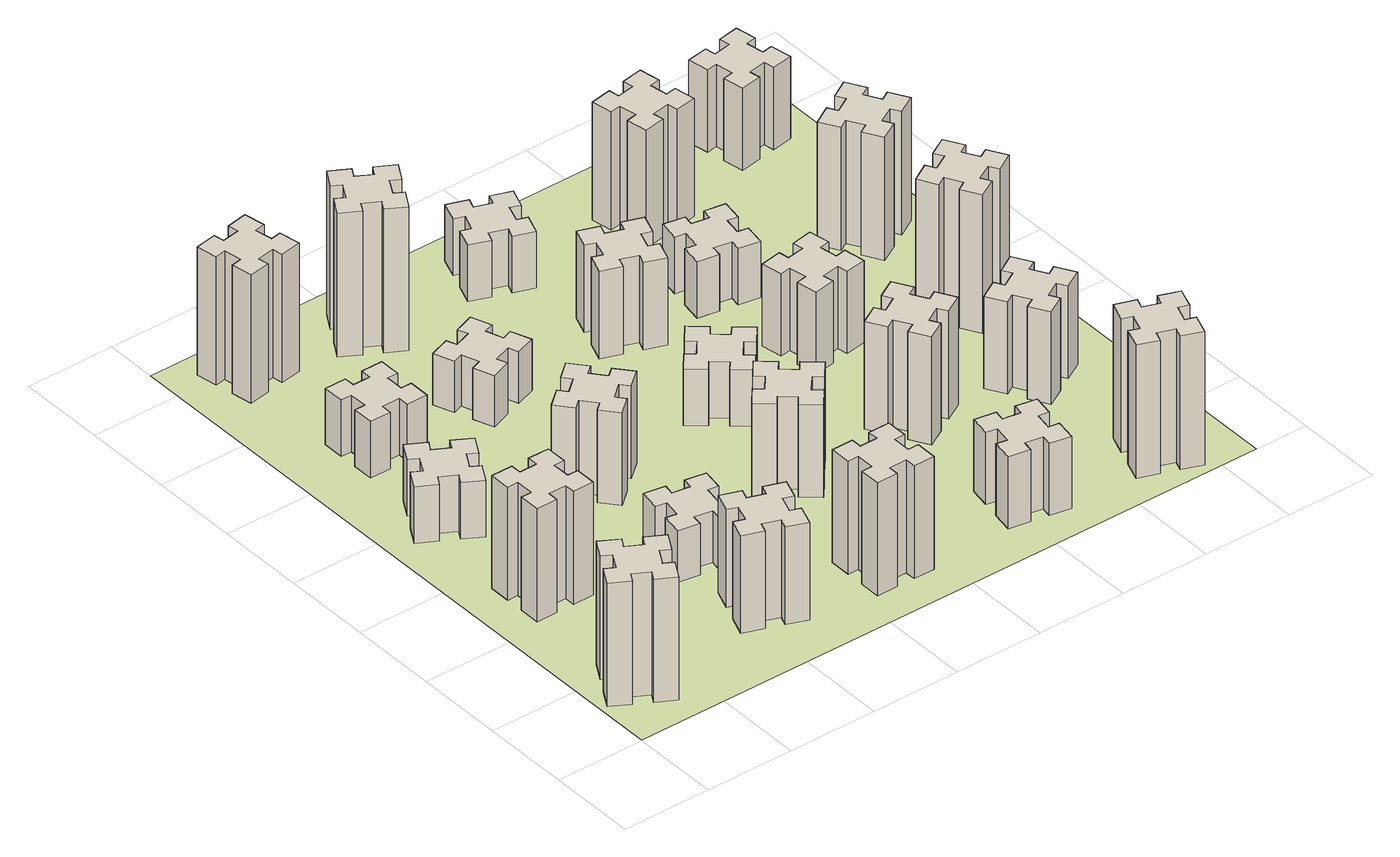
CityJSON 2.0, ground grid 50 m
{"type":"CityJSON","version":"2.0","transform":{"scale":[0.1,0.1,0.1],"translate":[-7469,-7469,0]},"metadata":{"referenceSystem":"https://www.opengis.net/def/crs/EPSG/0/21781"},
"CityObjects":{
"building1":{"type":"Building","attributes":{"class":"1000","function":"1000","usage":"1000","yearOfConstruction":2016,"roofType":"1000","measuredHeight":72,"storeysAboveGround":30,"storeysBelowGround":0},"geometry":[{"type":"Solid","lod":"1","boundaries":[[[[0,1,2,3,4,5,6,7,8,9,10,11,12,13,14,15,16,17,18,19]],[[17,16,20,21]],[[16,15,22,20]],[[15,14,23,22]],[[14,13,24,23]],[[13,12,25,24]],[[12,11,26,25]],[[11,10,27,26]],[[10,9,28,27]],[[9,8,29,28]],[[8,7,30,29]],[[7,6,31,30]],[[6,5,32,31]],[[5,4,33,32]],[[4,3,34,33]],[[3,2,35,34]],[[2,1,36,35]],[[1,0,37,36]],[[0,19,38,37]],[[19,18,39,38]],[[18,17,21,39]],[[24,25,26,27,28,29,30,31,32,33,34,35,36,37,38,39,21,20,22,23]]]]}]},
"building2":{"type":"Building","attributes":{"class":"1000","function":"1000","usage":"1000","yearOfConstruction":2016,"roofType":"1000","measuredHeight":66,"storeysAboveGround":30,"storeysBelowGround":0},"geometry":[{"type":"Solid","lod":"1","boundaries":[[[[40,41,42,43,44,45,46,47,48,49,50,51,52,53,54,55,56,57,58,59]],[[57,56,60,61]],[[56,55,62,60]],[[55,54,63,62]],[[54,53,64,63]],[[53,52,65,64]],[[52,51,66,65]],[[51,50,67,66]],[[50,49,68,67]],[[49,48,69,68]],[[48,47,70,69]],[[47,46,71,70]],[[46,45,72,71]],[[45,44,73,72]],[[44,43,74,73]],[[43,42,75,74]],[[42,41,76,75]],[[41,40,77,76]],[[40,59,78,77]],[[59,58,79,78]],[[58,57,61,79]],[[64,65,66,67,68,69,70,71,72,73,74,75,76,77,78,79,61,60,62,63]]]]}]},
"building3":{"type":"Building","attributes":{"class":"1000","function":"1000","usage":"1000","yearOfConstruction":2016,"roofType":"1000","measuredHeight":33,"storeysAboveGround":30,"storeysBelowGround":0},"geometry":[{"type":"Solid","lod":"1","boundaries":[[[[80,81,82,83,84,85,86,87,88,89,90,91,92,93,94,95,96,97,98,99]],[[97,96,100,101]],[[96,95,102,100]],[[95,94,103,102]],[[94,93,104,103]],[[93,92,105,104]],[[92,91,106,105]],[[91,90,107,106]],[[90,89,108,107]],[[89,88,109,108]],[[88,87,110,109]],[[87,86,111,110]],[[86,85,112,111]],[[85,84,113,112]],[[84,83,114,113]],[[83,82,115,114]],[[82,81,116,115]],[[81,80,117,116]],[[80,99,118,117]],[[99,98,119,118]],[[98,97,101,119]],[[104,105,106,107,108,109,110,111,112,113,114,115,116,117,118,119,101,100,102,103]]]]}]},
"building4":{"type":"Building","attributes":{"class":"1000","function":"1000","usage":"1000","yearOfConstruction":2016,"roofType":"1000","measuredHeight":33,"storeysAboveGround":30,"storeysBelowGround":0},"geometry":[{"type":"Solid","lod":"1","boundaries":[[[[120,121,122,123,124,125,126,127,128,129,130,131,132,133,134,135,136,137,138,139]],[[137,136,140,141]],[[136,135,142,140]],[[135,134,143,142]],[[134,133,144,143]],[[133,132,145,144]],[[132,131,146,145]],[[131,130,147,146]],[[130,129,148,147]],[[129,128,149,148]],[[128,127,150,149]],[[127,126,151,150]],[[126,125,152,151]],[[125,124,153,152]],[[124,123,154,153]],[[123,122,155,154]],[[122,121,156,155]],[[121,120,157,156]],[[120,139,158,157]],[[139,138,159,158]],[[138,137,141,159]],[[144,145,146,147,148,149,150,151,152,153,154,155,156,157,158,159,141,140,142,143]]]]}]},
"building5":{"type":"Building","attributes":{"class":"1000","function":"1000","usage":"1000","yearOfConstruction":2016,"roofType":"1000","measuredHeight":57,"storeysAboveGround":30,"storeysBelowGround":0},"geometry":[{"type":"Solid","lod":"1","boundaries":[[[[160,161,162,163,164,165,166,167,168,169,170,171,172,173,174,175,176,177,178,179]],[[177,176,180,181]],[[176,175,182,180]],[[175,174,183,182]],[[174,173,184,183]],[[173,172,185,184]],[[172,171,186,185]],[[171,170,187,186]],[[170,169,188,187]],[[169,168,189,188]],[[168,167,190,189]],[[167,166,191,190]],[[166,165,192,191]],[[165,164,193,192]],[[164,163,194,193]],[[163,162,195,194]],[[162,161,196,195]],[[161,160,197,196]],[[160,179,198,197]],[[179,178,199,198]],[[178,177,181,199]],[[184,185,186,187,188,189,190,191,192,193,194,195,196,197,198,199,181,180,182,183]]]]}]},
"building6":{"type":"Building","attributes":{"class":"1000","function":"1000","usage":"1000","yearOfConstruction":2016,"roofType":"1000","measuredHeight":75,"storeysAboveGround":30,"storeysBelowGround":0},"geometry":[{"type":"Solid","lod":"1","boundaries":[[[[200,201,202,203,204,205,206,207,208,209,210,211,212,213,214,215,216,217,218,219]],[[217,216,220,221]],[[216,215,222,220]],[[215,214,223,222]],[[214,213,224,223]],[[213,212,225,224]],[[212,211,226,225]],[[211,210,227,226]],[[210,209,228,227]],[[209,208,229,228]],[[208,207,230,229]],[[207,206,231,230]],[[206,205,232,231]],[[205,204,233,232]],[[204,203,234,233]],[[203,202,235,234]],[[202,201,236,235]],[[201,200,237,236]],[[200,219,238,237]],[[219,218,239,238]],[[218,217,221,239]],[[224,225,226,227,228,229,230,231,232,233,234,235,236,237,238,239,221,220,222,223]]]]}]},
"building7":{"type":"Building","attributes":{"class":"1000","function":"1000","usage":"1000","yearOfConstruction":2016,"roofType":"1000","measuredHeight":30,"storeysAboveGround":30,"storeysBelowGround":0},"geometry":[{"type":"Solid","lod":"1","boundaries":[[[[240,241,242,243,244,245,246,247,248,249,250,251,252,253,254,255,256,257,258,259]],[[257,256,260,261]],[[256,255,262,260]],[[255,254,263,262]],[[254,253,264,263]],[[253,252,265,264]],[[252,251,266,265]],[[251,250,267,266]],[[250,249,268,267]],[[249,248,269,268]],[[248,247,270,269]],[[247,246,271,270]],[[246,245,272,271]],[[245,244,273,272]],[[244,243,274,273]],[[243,242,275,274]],[[242,241,276,275]],[[241,240,277,276]],[[240,259,278,277]],[[259,258,279,278]],[[258,257,261,279]],[[264,265,266,267,268,269,270,271,272,273,274,275,276,277,278,279,261,260,262,263]]]]}]},
"building8":{"type":"Building","attributes":{"class":"1000","function":"1000","usage":"1000","yearOfConstruction":2016,"roofType":"1000","measuredHeight":54,"storeysAboveGround":30,"storeysBelowGround":0},"geometry":[{"type":"Solid","lod":"1","boundaries":[[[[280,281,282,283,284,285,286,287,288,289,290,291,292,293,294,295,296,297,298,299]],[[297,296,300,301]],[[296,295,302,300]],[[295,294,303,302]],[[294,293,304,303]],[[293,292,305,304]],[[292,291,306,305]],[[291,290,307,306]],[[290,289,308,307]],[[289,288,309,308]],[[288,287,310,309]],[[287,286,311,310]],[[286,285,312,311]],[[285,284,313,312]],[[284,283,314,313]],[[283,282,315,314]],[[282,281,316,315]],[[281,280,317,316]],[[280,299,318,317]],[[299,298,319,318]],[[298,297,301,319]],[[304,305,306,307,308,309,310,311,312,313,314,315,316,317,318,319,301,300,302,303]]]]}]},
"building9":{"type":"Building","attributes":{"class":"1000","function":"1000","usage":"1000","yearOfConstruction":2016,"roofType":"1000","measuredHeight":66,"storeysAboveGround":30,"storeysBelowGround":0},"geometry":[{"type":"Solid","lod":"1","boundaries":[[[[320,321,322,323,324,325,326,327,328,329,330,331,332,333,334,335,336,337,338,339]],[[337,336,340,341]],[[336,335,342,340]],[[335,334,343,342]],[[334,333,344,343]],[[333,332,345,344]],[[332,331,346,345]],[[331,330,347,346]],[[330,329,348,347]],[[329,328,349,348]],[[328,327,350,349]],[[327,326,351,350]],[[326,325,352,351]],[[325,324,353,352]],[[324,323,354,353]],[[323,322,355,354]],[[322,321,356,355]],[[321,320,357,356]],[[320,339,358,357]],[[339,338,359,358]],[[338,337,341,359]],[[344,345,346,347,348,349,350,351,352,353,354,355,356,357,358,359,341,340,342,343]]]]}]},
"building10":{"type":"Building","attributes":{"class":"1000","function":"1000","usage":"1000","yearOfConstruction":2016,"roofType":"1000","measuredHeight":30,"storeysAboveGround":30,"storeysBelowGround":0},"geometry":[{"type":"Solid","lod":"1","boundaries":[[[[360,361,362,363,364,365,366,367,368,369,370,371,372,373,374,375,376,377,378,379]],[[377,376,380,381]],[[376,375,382,380]],[[375,374,383,382]],[[374,373,384,383]],[[373,372,385,384]],[[372,371,386,385]],[[371,370,387,386]],[[370,369,388,387]],[[369,368,389,388]],[[368,367,390,389]],[[367,366,391,390]],[[366,365,392,391]],[[365,364,393,392]],[[364,363,394,393]],[[363,362,395,394]],[[362,361,396,395]],[[361,360,397,396]],[[360,379,398,397]],[[379,378,399,398]],[[378,377,381,399]],[[384,385,386,387,388,389,390,391,392,393,394,395,396,397,398,399,381,380,382,383]]]]}]},
"building11":{"type":"Building","attributes":{"class":"1000","function":"1000","usage":"1000","yearOfConstruction":2016,"roofType":"1000","measuredHeight":84,"storeysAboveGround":30,"storeysBelowGround":0},"geometry":[{"type":"Solid","lod":"1","boundaries":[[[[400,401,402,403,404,405,406,407,408,409,410,411,412,413,414,415,416,417,418,419]],[[417,416,420,421]],[[416,415,422,420]],[[415,414,423,422]],[[414,413,424,423]],[[413,412,425,424]],[[412,411,426,425]],[[411,410,427,426]],[[410,409,428,427]],[[409,408,429,428]],[[408,407,430,429]],[[407,406,431,430]],[[406,405,432,431]],[[405,404,433,432]],[[404,403,434,433]],[[403,402,435,434]],[[402,401,436,435]],[[401,400,437,436]],[[400,419,438,437]],[[419,418,439,438]],[[418,417,421,439]],[[424,425,426,427,428,429,430,431,432,433,434,435,436,437,438,439,421,420,422,423]]]]}]},
"building12":{"type":"Building","attributes":{"class":"1000","function":"1000","usage":"1000","yearOfConstruction":2016,"roofType":"1000","measuredHeight":54,"storeysAboveGround":30,"storeysBelowGround":0},"geometry":[{"type":"Solid","lod":"1","boundaries":[[[[440,441,442,443,444,445,446,447,448,449,450,451,452,453,454,455,456,457,458,459]],[[457,456,460,461]],[[456,455,462,460]],[[455,454,463,462]],[[454,453,464,463]],[[453,452,465,464]],[[452,451,466,465]],[[451,450,467,466]],[[450,449,468,467]],[[449,448,469,468]],[[448,447,470,469]],[[447,446,471,470]],[[446,445,472,471]],[[445,444,473,472]],[[444,443,474,473]],[[443,442,475,474]],[[442,441,476,475]],[[441,440,477,476]],[[440,459,478,477]],[[459,458,479,478]],[[458,457,461,479]],[[464,465,466,467,468,469,470,471,472,473,474,475,476,477,478,479,461,460,462,463]]]]}]},
"building13":{"type":"Building","attributes":{"class":"1000","function":"1000","usage":"1000","yearOfConstruction":2016,"roofType":"1000","measuredHeight":33,"storeysAboveGround":30,"storeysBelowGround":0},"geometry":[{"type":"Solid","lod":"1","boundaries":[[[[480,481,482,483,484,485,486,487,488,489,490,491,492,493,494,495,496,497,498,499]],[[497,496,500,501]],[[496,495,502,500]],[[495,494,503,502]],[[494,493,504,503]],[[493,492,505,504]],[[492,491,506,505]],[[491,490,507,506]],[[490,489,508,507]],[[489,488,509,508]],[[488,487,510,509]],[[487,486,511,510]],[[486,485,512,511]],[[485,484,513,512]],[[484,483,514,513]],[[483,482,515,514]],[[482,481,516,515]],[[481,480,517,516]],[[480,499,518,517]],[[499,498,519,518]],[[498,497,501,519]],[[504,505,506,507,508,509,510,511,512,513,514,515,516,517,518,519,501,500,502,503]]]]}]},
"building14":{"type":"Building","attributes":{"class":"1000","function":"1000","usage":"1000","yearOfConstruction":2016,"roofType":"1000","measuredHeight":42,"storeysAboveGround":30,"storeysBelowGround":0},"geometry":[{"type":"Solid","lod":"1","boundaries":[[[[520,521,522,523,524,525,526,527,528,529,530,531,532,533,534,535,536,537,538,539]],[[537,536,540,541]],[[536,535,542,540]],[[535,534,543,542]],[[534,533,544,543]],[[533,532,545,544]],[[532,531,546,545]],[[531,530,547,546]],[[530,529,548,547]],[[529,528,549,548]],[[528,527,550,549]],[[527,526,551,550]],[[526,525,552,551]],[[525,524,553,552]],[[524,523,554,553]],[[523,522,555,554]],[[522,521,556,555]],[[521,520,557,556]],[[520,539,558,557]],[[539,538,559,558]],[[538,537,541,559]],[[544,545,546,547,548,549,550,551,552,553,554,555,556,557,558,559,541,540,542,543]]]]}]},
"building15":{"type":"Building","attributes":{"class":"1000","function":"1000","usage":"1000","yearOfConstruction":2016,"roofType":"1000","measuredHeight":51,"storeysAboveGround":30,"storeysBelowGround":0},"geometry":[{"type":"Solid","lod":"1","boundaries":[[[[560,561,562,563,564,565,566,567,568,569,570,571,572,573,574,575,576,577,578,579]],[[577,576,580,581]],[[576,575,582,580]],[[575,574,583,582]],[[574,573,584,583]],[[573,572,585,584]],[[572,571,586,585]],[[571,570,587,586]],[[570,569,588,587]],[[569,568,589,588]],[[568,567,590,589]],[[567,566,591,590]],[[566,565,592,591]],[[565,564,593,592]],[[564,563,594,593]],[[563,562,595,594]],[[562,561,596,595]],[[561,560,597,596]],[[560,579,598,597]],[[579,578,599,598]],[[578,577,581,599]],[[584,585,586,587,588,589,590,591,592,593,594,595,596,597,598,599,581,580,582,583]]]]}]},
"building16":{"type":"Building","attributes":{"class":"1000","function":"1000","usage":"1000","yearOfConstruction":2016,"roofType":"1000","measuredHeight":33,"storeysAboveGround":30,"storeysBelowGround":0},"geometry":[{"type":"Solid","lod":"1","boundaries":[[[[600,601,602,603,604,605,606,607,608,609,610,611,612,613,614,615,616,617,618,619]],[[617,616,620,621]],[[616,615,622,620]],[[615,614,623,622]],[[614,613,624,623]],[[613,612,625,624]],[[612,611,626,625]],[[611,610,627,626]],[[610,609,628,627]],[[609,608,629,628]],[[608,607,630,629]],[[607,606,631,630]],[[606,605,632,631]],[[605,604,633,632]],[[604,603,634,633]],[[603,602,635,634]],[[602,601,636,635]],[[601,600,637,636]],[[600,619,638,637]],[[619,618,639,638]],[[618,617,621,639]],[[624,625,626,627,628,629,630,631,632,633,634,635,636,637,638,639,621,620,622,623]]]]}]},
"building17":{"type":"Building","attributes":{"class":"1000","function":"1000","usage":"1000","yearOfConstruction":2016,"roofType":"1000","measuredHeight":63,"storeysAboveGround":30,"storeysBelowGround":0},"geometry":[{"type":"Solid","lod":"1","boundaries":[[[[640,641,642,643,644,645,646,647,648,649,650,651,652,653,654,655,656,657,658,659]],[[657,656,660,661]],[[656,655,662,660]],[[655,654,663,662]],[[654,653,664,663]],[[653,652,665,664]],[[652,651,666,665]],[[651,650,667,666]],[[650,649,668,667]],[[649,648,669,668]],[[648,647,670,669]],[[647,646,671,670]],[[646,645,672,671]],[[645,644,673,672]],[[644,643,674,673]],[[643,642,675,674]],[[642,641,676,675]],[[641,640,677,676]],[[640,659,678,677]],[[659,658,679,678]],[[658,657,661,679]],[[664,665,666,667,668,669,670,671,672,673,674,675,676,677,678,679,661,660,662,663]]]]}]},
"building18":{"type":"Building","attributes":{"class":"1000","function":"1000","usage":"1000","yearOfConstruction":2016,"roofType":"1000","measuredHeight":48,"storeysAboveGround":30,"storeysBelowGround":0},"geometry":[{"type":"Solid","lod":"1","boundaries":[[[[680,681,682,683,684,685,686,687,688,689,690,691,692,693,694,695,696,697,698,699]],[[697,696,700,701]],[[696,695,702,700]],[[695,694,703,702]],[[694,693,704,703]],[[693,692,705,704]],[[692,691,706,705]],[[691,690,707,706]],[[690,689,708,707]],[[689,688,709,708]],[[688,687,710,709]],[[687,686,711,710]],[[686,685,712,711]],[[685,684,713,712]],[[684,683,714,713]],[[683,682,715,714]],[[682,681,716,715]],[[681,680,717,716]],[[680,699,718,717]],[[699,698,719,718]],[[698,697,701,719]],[[704,705,706,707,708,709,710,711,712,713,714,715,716,717,718,719,701,700,702,703]]]]}]},
"building19":{"type":"Building","attributes":{"class":"1000","function":"1000","usage":"1000","yearOfConstruction":2016,"roofType":"1000","measuredHeight":33,"storeysAboveGround":30,"storeysBelowGround":0},"geometry":[{"type":"Solid","lod":"1","boundaries":[[[[720,721,722,723,724,725,726,727,728,729,730,731,732,733,734,735,736,737,738,739]],[[737,736,740,741]],[[736,735,742,740]],[[735,734,743,742]],[[734,733,744,743]],[[733,732,745,744]],[[732,731,746,745]],[[731,730,747,746]],[[730,729,748,747]],[[729,728,749,748]],[[728,727,750,749]],[[727,726,751,750]],[[726,725,752,751]],[[725,724,753,752]],[[724,723,754,753]],[[723,722,755,754]],[[722,721,756,755]],[[721,720,757,756]],[[720,739,758,757]],[[739,738,759,758]],[[738,737,741,759]],[[744,745,746,747,748,749,750,751,752,753,754,755,756,757,758,759,741,740,742,743]]]]}]},
"building20":{"type":"Building","attributes":{"class":"1000","function":"1000","usage":"1000","yearOfConstruction":2016,"roofType":"1000","measuredHeight":78,"storeysAboveGround":30,"storeysBelowGround":0},"geometry":[{"type":"Solid","lod":"1","boundaries":[[[[760,761,762,763,764,765,766,767,768,769,770,771,772,773,774,775,776,777,778,779]],[[777,776,780,781]],[[776,775,782,780]],[[775,774,783,782]],[[774,773,784,783]],[[773,772,785,784]],[[772,771,786,785]],[[771,770,787,786]],[[770,769,788,787]],[[769,768,789,788]],[[768,767,790,789]],[[767,766,791,790]],[[766,765,792,791]],[[765,764,793,792]],[[764,763,794,793]],[[763,762,795,794]],[[762,761,796,795]],[[761,760,797,796]],[[760,779,798,797]],[[779,778,799,798]],[[778,777,781,799]],[[784,785,786,787,788,789,790,791,792,793,794,795,796,797,798,799,781,780,782,783]]]]}]},
"building21":{"type":"Building","attributes":{"class":"1000","function":"1000","usage":"1000","yearOfConstruction":2016,"roofType":"1000","measuredHeight":69,"storeysAboveGround":30,"storeysBelowGround":0},"geometry":[{"type":"Solid","lod":"1","boundaries":[[[[800,801,802,803,804,805,806,807,808,809,810,811,812,813,814,815,816,817,818,819]],[[817,816,820,821]],[[816,815,822,820]],[[815,814,823,822]],[[814,813,824,823]],[[813,812,825,824]],[[812,811,826,825]],[[811,810,827,826]],[[810,809,828,827]],[[809,808,829,828]],[[808,807,830,829]],[[807,806,831,830]],[[806,805,832,831]],[[805,804,833,832]],[[804,803,834,833]],[[803,802,835,834]],[[802,801,836,835]],[[801,800,837,836]],[[800,819,838,837]],[[819,818,839,838]],[[818,817,821,839]],[[824,825,826,827,828,829,830,831,832,833,834,835,836,837,838,839,821,820,822,823]]]]}]},
"building22":{"type":"Building","attributes":{"class":"1000","function":"1000","usage":"1000","yearOfConstruction":2016,"roofType":"1000","measuredHeight":54,"storeysAboveGround":30,"storeysBelowGround":0},"geometry":[{"type":"Solid","lod":"1","boundaries":[[[[840,841,842,843,844,845,846,847,848,849,850,851,852,853,854,855,856,857,858,859]],[[857,856,860,861]],[[856,855,862,860]],[[855,854,863,862]],[[854,853,864,863]],[[853,852,865,864]],[[852,851,866,865]],[[851,850,867,866]],[[850,849,868,867]],[[849,848,869,868]],[[848,847,870,869]],[[847,846,871,870]],[[846,845,872,871]],[[845,844,873,872]],[[844,843,874,873]],[[843,842,875,874]],[[842,841,876,875]],[[841,840,877,876]],[[840,859,878,877]],[[859,858,879,878]],[[858,857,861,879]],[[864,865,866,867,868,869,870,871,872,873,874,875,876,877,878,879,861,860,862,863]]]]}]},
"building23":{"type":"Building","attributes":{"class":"1000","function":"1000","usage":"1000","yearOfConstruction":2016,"roofType":"1000","measuredHeight":81,"storeysAboveGround":30,"storeysBelowGround":0},"geometry":[{"type":"Solid","lod":"1","boundaries":[[[[880,881,882,883,884,885,886,887,888,889,890,891,892,893,894,895,896,897,898,899]],[[897,896,900,901]],[[896,895,902,900]],[[895,894,903,902]],[[894,893,904,903]],[[893,892,905,904]],[[892,891,906,905]],[[891,890,907,906]],[[890,889,908,907]],[[889,888,909,908]],[[888,887,910,909]],[[887,886,911,910]],[[886,885,912,911]],[[885,884,913,912]],[[884,883,914,913]],[[883,882,915,914]],[[882,881,916,915]],[[881,880,917,916]],[[880,899,918,917]],[[899,898,919,918]],[[898,897,901,919]],[[904,905,906,907,908,909,910,911,912,913,914,915,916,917,918,919,901,900,902,903]]]]}]},
"building24":{"type":"Building","attributes":{"class":"1000","function":"1000","usage":"1000","yearOfConstruction":2016,"roofType":"1000","measuredHeight":72,"storeysAboveGround":30,"storeysBelowGround":0},"geometry":[{"type":"Solid","lod":"1","boundaries":[[[[920,921,922,923,924,925,926,927,928,929,930,931,932,933,934,935,936,937,938,939]],[[937,936,940,941]],[[936,935,942,940]],[[935,934,943,942]],[[934,933,944,943]],[[933,932,945,944]],[[932,931,946,945]],[[931,930,947,946]],[[930,929,948,947]],[[929,928,949,948]],[[928,927,950,949]],[[927,926,951,950]],[[926,925,952,951]],[[925,924,953,952]],[[924,923,954,953]],[[923,922,955,954]],[[922,921,956,955]],[[921,920,957,956]],[[920,939,958,957]],[[939,938,959,958]],[[938,937,941,959]],[[944,945,946,947,948,949,950,951,952,953,954,955,956,957,958,959,941,940,942,943]]]]}]},
"building25":{"type":"Building","attributes":{"class":"1000","function":"1000","usage":"1000","yearOfConstruction":2016,"roofType":"1000","measuredHeight":48,"storeysAboveGround":30,"storeysBelowGround":0},"geometry":[{"type":"Solid","lod":"1","boundaries":[[[[960,961,962,963,964,965,966,967,968,969,970,971,972,973,974,975,976,977,978,979]],[[977,976,980,981]],[[976,975,982,980]],[[975,974,983,982]],[[974,973,984,983]],[[973,972,985,984]],[[972,971,986,985]],[[971,970,987,986]],[[970,969,988,987]],[[969,968,989,988]],[[968,967,990,989]],[[967,966,991,990]],[[966,965,992,991]],[[965,964,993,992]],[[964,963,994,993]],[[963,962,995,994]],[[962,961,996,995]],[[961,960,997,996]],[[960,979,998,997]],[[979,978,999,998]],[[978,977,981,999]],[[984,985,986,987,988,989,990,991,992,993,994,995,996,997,998,999,981,980,982,983]]]]}]},
"landuse1":{"type":"LandUse","attributes":{"name":"plot1","function":"1010"},"geometry":[{"type":"MultiSurface","lod":"1","boundaries":[[[1000,1001,1002,1003]]]}]}
},
"vertices":[
[177,305,0],[264,255,0],[234,203,0],[338,143,0],[398,247,0],[346,277,0],[396,364,0],[448,334,0],[508,438,0],[404,498,0],[374,446,0],[287,496,0],[317,548,0],[213,608,0],[153,504,0],[205,474,0],[155,387,0],[103,417,0],[43,313,0],[147,253,0],[155,387,720],[103,417,720],[205,474,720],[153,504,720],[213,608,720],[317,548,720],[287,496,720],[374,446,720],[404,498,720],[508,438,720],[448,334,720],[396,364,720],[346,277,720],[398,247,720],[338,143,720],[234,203,720],[264,255,720],[177,305,720],[147,253,720],[43,313,720],
[325,1105,0],[425,1105,0],[425,1045,0],[545,1045,0],[545,1165,0],[485,1165,0],[485,1265,0],[545,1265,0],[545,1385,0],[425,1385,0],[425,1325,0],[325,1325,0],[325,1385,0],[205,1385,0],[205,1265,0],[265,1265,0],[265,1165,0],[205,1165,0],[205,1045,0],[325,1045,0],[265,1165,660],[205,1165,660],[265,1265,660],[205,1265,660],[205,1385,660],[325,1385,660],[325,1325,660],[425,1325,660],[425,1385,660],[545,1385,660],[545,1265,660],[485,1265,660],[485,1165,660],[545,1165,660],[545,1045,660],[425,1045,660],[425,1105,660],[325,1105,660],[325,1045,660],[205,1045,660],
[474,2026,0],[387,2076,0],[417,2128,0],[313,2188,0],[253,2084,0],[305,2054,0],[255,1967,0],[203,1997,0],[143,1893,0],[247,1833,0],[277,1885,0],[364,1835,0],[334,1783,0],[438,1723,0],[498,1827,0],[446,1857,0],[496,1944,0],[548,1914,0],[608,2018,0],[504,2078,0],[496,1944,330],[548,1914,330],[446,1857,330],[498,1827,330],[438,1723,330],[334,1783,330],[364,1835,330],[277,1885,330],[247,1833,330],[143,1893,330],[203,1997,330],[255,1967,330],[305,2054,330],[253,2084,330],[313,2188,330],[417,2128,330],[387,2076,330],[474,2026,330],[504,2078,330],[608,2018,330],
[425,2485,0],[525,2485,0],[525,2425,0],[645,2425,0],[645,2545,0],[585,2545,0],[585,2645,0],[645,2645,0],[645,2765,0],[525,2765,0],[525,2705,0],[425,2705,0],[425,2765,0],[305,2765,0],[305,2645,0],[365,2645,0],[365,2545,0],[305,2545,0],[305,2425,0],[425,2425,0],[365,2545,330],[305,2545,330],[365,2645,330],[305,2645,330],[305,2765,330],[425,2765,330],[425,2705,330],[525,2705,330],[525,2765,330],[645,2765,330],[645,2645,330],[585,2645,330],[585,2545,330],[645,2545,330],[645,2425,330],[525,2425,330],[525,2485,330],[425,2485,330],[425,2425,330],[305,2425,330],
[1202,391,0],[1236,485,0],[1292,464,0],[1333,577,0],[1220,618,0],[1200,562,0],[1106,596,0],[1127,652,0],[1014,693,0],[973,580,0],[1029,560,0],[995,466,0],[939,487,0],[897,374,0],[1010,333,0],[1031,389,0],[1125,355,0],[1104,299,0],[1217,257,0],[1258,370,0],[1125,355,570],[1104,299,570],[1031,389,570],[1010,333,570],[897,374,570],[939,487,570],[995,466,570],[1029,560,570],[973,580,570],[1014,693,570],[1127,652,570],[1106,596,570],[1200,562,570],[1220,618,570],[1333,577,570],[1292,464,570],[1236,485,570],[1202,391,570],[1258,370,570],[1217,257,570],
[492,3405,0],[475,3504,0],[534,3514,0],[513,3632,0],[395,3611,0],[405,3552,0],[307,3535,0],[297,3594,0],[178,3573,0],[199,3455,0],[258,3465,0],[276,3367,0],[217,3357,0],[237,3238,0],[356,3259,0],[345,3318,0],[444,3336,0],[454,3277,0],[572,3297,0],[551,3416,0],[444,3336,750],[454,3277,750],[345,3318,750],[356,3259,750],[237,3238,750],[217,3357,750],[276,3367,750],[258,3465,750],[199,3455,750],[178,3573,750],[297,3594,750],[307,3535,750],[405,3552,750],[395,3611,750],[513,3632,750],[534,3514,750],[475,3504,750],[492,3405,750],[551,3416,750],[572,3297,750],
[1016,1084,0],[998,985,0],[939,996,0],[918,877,0],[1037,857,0],[1047,916,0],[1145,898,0],[1135,839,0],[1253,818,0],[1274,937,0],[1215,947,0],[1232,1045,0],[1291,1035,0],[1312,1153,0],[1194,1174,0],[1184,1115,0],[1085,1132,0],[1096,1191,0],[977,1212,0],[957,1094,0],[1085,1132,300],[1096,1191,300],[1184,1115,300],[1194,1174,300],[1312,1153,300],[1291,1035,300],[1232,1045,300],[1215,947,300],[1274,937,300],[1253,818,300],[1135,839,300],[1145,898,300],[1047,916,300],[1037,857,300],[918,877,300],[939,996,300],[998,985,300],[1016,1084,300],[957,1094,300],[977,1212,300],
[1232,1788,0],[1167,1864,0],[1213,1903,0],[1136,1995,0],[1044,1918,0],[1083,1872,0],[1006,1807,0],[968,1853,0],[876,1776,0],[953,1684,0],[999,1723,0],[1063,1646,0],[1017,1608,0],[1094,1516,0],[1186,1593,0],[1148,1639,0],[1224,1703,0],[1263,1657,0],[1355,1734,0],[1278,1826,0],[1224,1703,540],[1263,1657,540],[1148,1639,540],[1186,1593,540],[1094,1516,540],[1017,1608,540],[1063,1646,540],[999,1723,540],[953,1684,540],[876,1776,540],[968,1853,540],[1006,1807,540],[1083,1872,540],[1044,1918,540],[1136,1995,540],[1213,1903,540],[1167,1864,540],[1232,1788,540],[1278,1826,540],[1355,1734,540],
[1865,325,0],[1865,425,0],[1925,425,0],[1925,545,0],[1805,545,0],[1805,485,0],[1705,485,0],[1705,545,0],[1585,545,0],[1585,425,0],[1645,425,0],[1645,325,0],[1585,325,0],[1585,205,0],[1705,205,0],[1705,265,0],[1805,265,0],[1805,205,0],[1925,205,0],[1925,325,0],[1805,265,660],[1805,205,660],[1705,265,660],[1705,205,660],[1585,205,660],[1585,325,660],[1645,325,660],[1645,425,660],[1585,425,660],[1585,545,660],[1705,545,660],[1705,485,660],[1805,485,660],[1805,545,660],[1925,545,660],[1925,425,660],[1865,425,660],[1865,325,660],[1925,325,660],[1925,205,660],
[1106,2475,0],[1200,2509,0],[1220,2453,0],[1333,2494,0],[1292,2607,0],[1236,2586,0],[1202,2680,0],[1258,2700,0],[1217,2813,0],[1104,2772,0],[1125,2716,0],[1031,2682,0],[1010,2738,0],[897,2697,0],[939,2584,0],[995,2605,0],[1029,2511,0],[973,2490,0],[1014,2377,0],[1127,2419,0],[1029,2511,300],[973,2490,300],[995,2605,300],[939,2584,300],[897,2697,300],[1010,2738,300],[1031,2682,300],[1125,2716,300],[1104,2772,300],[1217,2813,300],[1258,2700,300],[1202,2680,300],[1236,2586,300],[1292,2607,300],[1333,2494,300],[1220,2453,300],[1200,2509,300],[1106,2475,300],[1127,2419,300],[1014,2377,300],
[917,3265,0],[1004,3215,0],[974,3163,0],[1078,3103,0],[1138,3207,0],[1086,3237,0],[1136,3324,0],[1188,3294,0],[1248,3398,0],[1144,3458,0],[1114,3406,0],[1027,3456,0],[1057,3508,0],[953,3568,0],[893,3464,0],[945,3434,0],[895,3347,0],[843,3377,0],[783,3273,0],[887,3213,0],[895,3347,840],[843,3377,840],[945,3434,840],[893,3464,840],[953,3568,840],[1057,3508,840],[1027,3456,840],[1114,3406,840],[1144,3458,840],[1248,3398,840],[1188,3294,840],[1136,3324,840],[1086,3237,840],[1138,3207,840],[1078,3103,840],[974,3163,840],[1004,3215,840],[917,3265,840],[887,3213,840],[783,3273,840],
[1907,1106,0],[1972,1183,0],[2018,1144,0],[2095,1236,0],[2003,1313,0],[1964,1267,0],[1888,1332,0],[1926,1378,0],[1834,1455,0],[1757,1363,0],[1803,1324,0],[1739,1248,0],[1693,1286,0],[1616,1194,0],[1708,1117,0],[1746,1163,0],[1823,1099,0],[1784,1053,0],[1876,976,0],[1953,1068,0],[1823,1099,540],[1784,1053,540],[1746,1163,540],[1708,1117,540],[1616,1194,540],[1693,1286,540],[1739,1248,540],[1803,1324,540],[1757,1363,540],[1834,1455,540],[1926,1378,540],[1888,1332,540],[1964,1267,540],[2003,1313,540],[2095,1236,540],[2018,1144,540],[1972,1183,540],[1907,1106,540],[1953,1068,540],[1876,976,540],
[2007,1746,0],[2072,1823,0],[2118,1784,0],[2195,1876,0],[2103,1953,0],[2064,1907,0],[1988,1972,0],[2026,2018,0],[1934,2095,0],[1857,2003,0],[1903,1964,0],[1839,1888,0],[1793,1926,0],[1716,1834,0],[1808,1757,0],[1846,1803,0],[1923,1739,0],[1884,1693,0],[1976,1616,0],[2053,1708,0],[1923,1739,330],[1884,1693,330],[1846,1803,330],[1808,1757,330],[1716,1834,330],[1793,1926,330],[1839,1888,330],[1903,1964,330],[1857,2003,330],[1934,2095,330],[2026,2018,330],[1988,1972,330],[2064,1907,330],[2103,1953,330],[2195,1876,330],[2118,1784,330],[2072,1823,330],[2007,1746,330],[2053,1708,330],[1976,1616,330],
[2527,276,0],[2625,258,0],[2615,199,0],[2733,178,0],[2754,297,0],[2695,307,0],[2712,405,0],[2771,395,0],[2792,513,0],[2674,534,0],[2664,475,0],[2565,492,0],[2576,551,0],[2457,572,0],[2437,454,0],[2496,444,0],[2478,345,0],[2419,356,0],[2398,237,0],[2517,217,0],[2478,345,420],[2419,356,420],[2496,444,420],[2437,454,420],[2457,572,420],[2576,551,420],[2565,492,420],[2664,475,420],[2674,534,420],[2792,513,420],[2771,395,420],[2712,405,420],[2695,307,420],[2754,297,420],[2733,178,420],[2615,199,420],[2625,258,420],[2527,276,420],[2517,217,420],[2398,237,420],
[2040,2682,0],[1946,2716,0],[1967,2772,0],[1854,2813,0],[1813,2700,0],[1869,2680,0],[1835,2586,0],[1779,2607,0],[1737,2494,0],[1850,2453,0],[1871,2509,0],[1965,2475,0],[1944,2419,0],[2057,2377,0],[2098,2490,0],[2042,2511,0],[2076,2605,0],[2132,2584,0],[2173,2697,0],[2060,2738,0],[2076,2605,510],[2132,2584,510],[2042,2511,510],[2098,2490,510],[2057,2377,510],[1944,2419,510],[1965,2475,510],[1871,2509,510],[1850,2453,510],[1737,2494,510],[1779,2607,510],[1835,2586,510],[1869,2680,510],[1813,2700,510],[1854,2813,510],[1967,2772,510],[1946,2716,510],[2040,2682,510],[2060,2738,510],[2173,2697,510],
[1671,3249,0],[1765,3215,0],[1744,3159,0],[1857,3117,0],[1898,3230,0],[1842,3251,0],[1876,3345,0],[1932,3324,0],[1973,3437,0],[1860,3478,0],[1840,3422,0],[1746,3456,0],[1767,3512,0],[1654,3553,0],[1613,3440,0],[1669,3420,0],[1635,3326,0],[1579,3347,0],[1537,3234,0],[1650,3193,0],[1635,3326,330],[1579,3347,330],[1669,3420,330],[1613,3440,330],[1654,3553,330],[1767,3512,330],[1746,3456,330],[1840,3422,330],[1860,3478,330],[1973,3437,330],[1932,3324,330],[1876,3345,330],[1842,3251,330],[1898,3230,330],[1857,3117,330],[1744,3159,330],[1765,3215,330],[1671,3249,330],[1650,3193,330],[1537,3234,330],
[2584,1336,0],[2497,1286,0],[2467,1338,0],[2363,1278,0],[2423,1174,0],[2475,1204,0],[2525,1117,0],[2473,1087,0],[2533,983,0],[2637,1043,0],[2607,1095,0],[2694,1145,0],[2724,1093,0],[2828,1153,0],[2768,1257,0],[2716,1227,0],[2666,1314,0],[2718,1344,0],[2658,1448,0],[2554,1388,0],[2666,1314,630],[2718,1344,630],[2716,1227,630],[2768,1257,630],[2828,1153,630],[2724,1093,630],[2694,1145,630],[2607,1095,630],[2637,1043,630],[2533,983,630],[2473,1087,630],[2525,1117,630],[2475,1204,630],[2423,1174,630],[2363,1278,630],[2467,1338,630],[2497,1286,630],[2584,1336,630],[2554,1388,630],[2658,1448,630],
[2478,1985,0],[2496,1887,0],[2437,1877,0],[2457,1758,0],[2576,1779,0],[2565,1838,0],[2664,1856,0],[2674,1797,0],[2792,1817,0],[2771,1936,0],[2712,1925,0],[2695,2024,0],[2754,2034,0],[2733,2152,0],[2615,2131,0],[2625,2072,0],[2527,2055,0],[2517,2114,0],[2398,2093,0],[2419,1975,0],[2527,2055,480],[2517,2114,480],[2625,2072,480],[2615,2131,480],[2733,2152,480],[2754,2034,480],[2695,2024,480],[2712,1925,480],[2771,1936,480],[2792,1817,480],[2674,1797,480],[2664,1856,480],[2565,1838,480],[2576,1779,480],[2457,1758,480],[2437,1877,480],[2496,1887,480],[2478,1985,480],[2419,1975,480],[2398,2093,480],
[2427,2496,0],[2525,2478,0],[2515,2419,0],[2633,2398,0],[2654,2517,0],[2595,2527,0],[2612,2625,0],[2671,2615,0],[2692,2733,0],[2574,2754,0],[2564,2695,0],[2465,2712,0],[2476,2771,0],[2357,2792,0],[2337,2674,0],[2396,2664,0],[2378,2565,0],[2319,2576,0],[2298,2457,0],[2417,2437,0],[2378,2565,330],[2319,2576,330],[2396,2664,330],[2337,2674,330],[2357,2792,330],[2476,2771,330],[2465,2712,330],[2564,2695,330],[2574,2754,330],[2692,2733,330],[2671,2615,330],[2612,2625,330],[2595,2527,330],[2654,2517,330],[2633,2398,330],[2515,2419,330],[2525,2478,330],[2427,2496,330],[2417,2437,330],[2298,2457,330],
[3251,189,0],[3345,155,0],[3324,99,0],[3437,57,0],[3478,170,0],[3422,191,0],[3456,285,0],[3512,264,0],[3553,377,0],[3440,418,0],[3420,362,0],[3326,396,0],[3347,452,0],[3234,493,0],[3193,380,0],[3249,360,0],[3215,266,0],[3159,287,0],[3117,174,0],[3230,133,0],[3215,266,780],[3159,287,780],[3249,360,780],[3193,380,780],[3234,493,780],[3347,452,780],[3326,396,780],[3420,362,780],[3440,418,780],[3553,377,780],[3512,264,780],[3456,285,780],[3422,191,780],[3478,170,780],[3437,57,780],[3324,99,780],[3345,155,780],[3251,189,780],[3230,133,780],[3117,174,780],
[2565,3118,0],[2664,3136,0],[2674,3077,0],[2792,3097,0],[2771,3216,0],[2712,3205,0],[2695,3304,0],[2754,3314,0],[2733,3432,0],[2615,3411,0],[2625,3352,0],[2527,3335,0],[2517,3394,0],[2398,3373,0],[2419,3255,0],[2478,3265,0],[2496,3167,0],[2437,3157,0],[2457,3038,0],[2576,3059,0],[2496,3167,690],[2437,3157,690],[2478,3265,690],[2419,3255,690],[2398,3373,690],[2517,3394,690],[2527,3335,690],[2625,3352,690],[2615,3411,690],[2733,3432,690],[2754,3314,690],[2695,3304,690],[2712,3205,690],[2771,3216,690],[2792,3097,690],[2674,3077,690],[2664,3136,690],[2565,3118,690],[2576,3059,690],[2457,3038,690],
[3356,1127,0],[3306,1214,0],[3358,1244,0],[3298,1348,0],[3194,1288,0],[3224,1236,0],[3137,1186,0],[3107,1238,0],[3003,1178,0],[3063,1074,0],[3115,1104,0],[3165,1017,0],[3113,987,0],[3173,883,0],[3277,943,0],[3247,995,0],[3334,1045,0],[3364,993,0],[3468,1053,0],[3408,1157,0],[3334,1045,540],[3364,993,540],[3247,995,540],[3277,943,540],[3173,883,540],[3113,987,540],[3165,1017,540],[3115,1104,540],[3063,1074,540],[3003,1178,540],[3107,1238,540],[3137,1186,540],[3224,1236,540],[3194,1288,540],[3298,1348,540],[3358,1244,540],[3306,1214,540],[3356,1127,540],[3408,1157,540],[3468,1053,540],
[3215,1744,0],[3265,1657,0],[3213,1627,0],[3273,1523,0],[3377,1583,0],[3347,1635,0],[3434,1685,0],[3464,1633,0],[3568,1693,0],[3508,1797,0],[3456,1767,0],[3406,1854,0],[3458,1884,0],[3398,1988,0],[3294,1928,0],[3324,1876,0],[3237,1826,0],[3207,1878,0],[3103,1818,0],[3163,1714,0],[3237,1826,810],[3207,1878,810],[3324,1876,810],[3294,1928,810],[3398,1988,810],[3458,1884,810],[3406,1854,810],[3456,1767,810],[3508,1797,810],[3568,1693,810],[3464,1633,810],[3434,1685,810],[3347,1635,810],[3377,1583,810],[3273,1523,810],[3213,1627,810],[3265,1657,810],[3215,1744,810],[3163,1714,810],[3103,1818,810],
[3456,2507,0],[3406,2594,0],[3458,2624,0],[3398,2728,0],[3294,2668,0],[3324,2616,0],[3237,2566,0],[3207,2618,0],[3103,2558,0],[3163,2454,0],[3215,2484,0],[3265,2397,0],[3213,2367,0],[3273,2263,0],[3377,2323,0],[3347,2375,0],[3434,2425,0],[3464,2373,0],[3568,2433,0],[3508,2537,0],[3434,2425,720],[3464,2373,720],[3347,2375,720],[3377,2323,720],[3273,2263,720],[3213,2367,720],[3265,2397,720],[3215,2484,720],[3163,2454,720],[3103,2558,720],[3207,2618,720],[3237,2566,720],[3324,2616,720],[3294,2668,720],[3398,2728,720],[3458,2624,720],[3406,2594,720],[3456,2507,720],[3508,2537,720],[3568,2433,720],
[3218,3465,0],[3236,3367,0],[3177,3357,0],[3197,3238,0],[3316,3259,0],[3305,3318,0],[3404,3336,0],[3414,3277,0],[3532,3297,0],[3511,3416,0],[3452,3405,0],[3435,3504,0],[3494,3514,0],[3473,3632,0],[3355,3611,0],[3365,3552,0],[3267,3535,0],[3257,3594,0],[3138,3573,0],[3159,3455,0],[3267,3535,480],[3257,3594,480],[3365,3552,480],[3355,3611,480],[3473,3632,480],[3494,3514,480],[3435,3504,480],[3452,3405,480],[3511,3416,480],[3532,3297,480],[3414,3277,480],[3404,3336,480],[3305,3318,480],[3316,3259,480],[3197,3238,480],[3177,3357,480],[3236,3367,480],[3218,3465,480],[3159,3455,480],[3138,3573,480],
[5,3705,0],[3705,3705,0],[3705,5,0],[5,5,0]
]}
